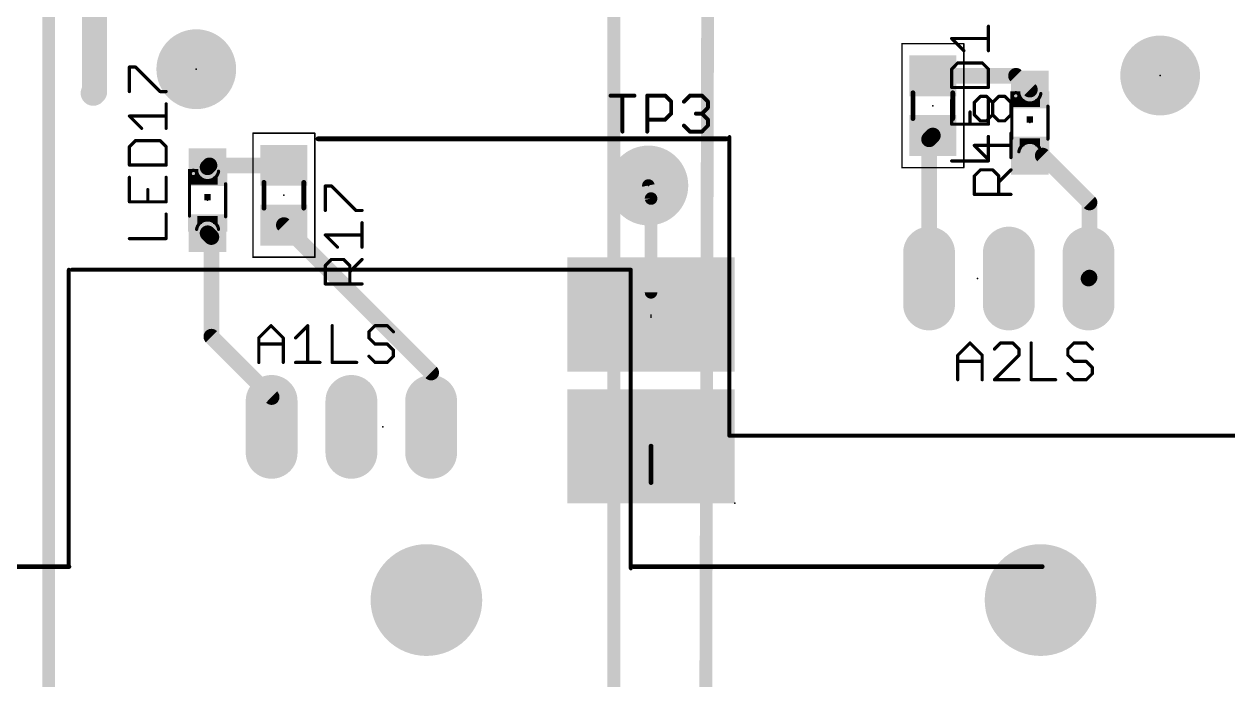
# Model space of a CAD drawing. Extents: x -18 to 155, y -13 to 99.
# Drawn here: x 94.22 to 132.56, y 28.67 to 49.54 of the extents above; entities that cross this region are included whole.
import ezdxf

# ---------------------------------------------------------------- set-up
doc = ezdxf.new("R2010")
doc.units = 0
for name, color, linetype in [('1', 22, 'CONTINUOUS'), ('17', 82, 'CONTINUOUS'), ('18', 82, 'CONTINUOUS'), ('19', 53, 'CONTINUOUS'), ('21', 253, 'CONTINUOUS'), ('23', 7, 'CONTINUOUS'), ('25', 253, 'CONTINUOUS'), ('39', 22, 'CONTINUOUS'), ('51', 253, 'CONTINUOUS')]:
    doc.layers.add(name, color=color, linetype=linetype)

# ---------------------------------------------------------------- blocks, each defined once
blk = doc.blocks.new('LONGP100')
at = {"const_width": 1}
blk.add_lwpolyline([(-0.5, 0), (0.5, 0)], dxfattribs=at)
at = {"const_width": 0.5}
for points in [[(-0.5, 0.25, 1), (-0.5, -0.25)], [(0.5, -0.25, 1), (0.5, 0.25)]]:
    blk.add_lwpolyline(points, format="xyb", dxfattribs=at)
blk = doc.blocks.new('RECT')
blk.add_solid([(-0.5, -0.5), (0.5, -0.5), (-0.5, 0.5), (0.5, 0.5)])
blk = doc.blocks.new('ROUNDP')
at = {"const_width": 0.5}
blk.add_lwpolyline([(0, -0.25, 1), (0, 0.25, 1), (0, -0.25)], format="xyb", dxfattribs=at)
blk = doc.blocks.new('PIE')
at = {"const_width": 0.5}
blk.add_lwpolyline([(0, -0.25, 1), (0, 0.25, 1), (0, -0.25)], format="xyb", dxfattribs=at)
blk = doc.blocks.new('ROUNDV')
at = {"const_width": 0.5}
blk.add_lwpolyline([(0, -0.25, 1), (0, 0.25, 1), (0, -0.25)], format="xyb", dxfattribs=at)

msp = doc.modelspace()

# ---------------------------------------------------------------- linework, layer by layer
at = {"layer": '1'}
for points, const_width in [([(95, 59), (95, 17.6)], 0.4064), ([(113, 17.6), (113, 59)], 0.4064), ([(115.9, 17.7), (116, 55)], 0.4064), ([(96.46, 50.82), (96.46, 47.38)], 0.8), ([(125.81, 47.89), (123.16, 47.89)], 0.5), ([(126.25, 47.45), (125.81, 47.89)], 0.5), ([(96.46, 47.38), (96.42, 47.34)], 0.8), ([(123.16, 45.99), (123.04, 45.87)], 0.5), ([(123.04, 45.87), (123.04, 41.44)], 0.5), ([(100.06, 44.98), (100.12, 45.04)], 0.5), ([(100.12, 45.04), (102.49, 45.04)], 0.5), ([(126.66, 45.35), (126.25, 45.35)], 0.5), ([(128.15, 43.86), (126.66, 45.35)], 0.5), ([(114.185, 43.985), (114.1, 44.4)], 0.4), ([(114.185, 41), (114.185, 43.985)], 0.4), ([(128.15, 41.47), (128.15, 43.86)], 0.5), ([(102.49, 43.14), (107.18, 38.45)], 0.5), ([(100.06, 42.88), (100.18, 42.76)], 0.5), ([(100.18, 42.76), (100.18, 39.59)], 0.5), ([(128.12, 41.44), (128.15, 41.47)], 0.5), ([(114.185, 40.295), (114.185, 41)], 0.508), ([(100.18, 39.59), (102.1, 37.67)], 0.5), ([(107.18, 38.45), (107.18, 36.72)], 0.5), ([(102.1, 37.67), (102.1, 36.72)], 0.5), ([(114.185, 36.105), (114.185, 34.95)], 0.1524)]:
    msp.add_lwpolyline(points, dxfattribs=dict(at, const_width=const_width))
for points, const_width in [([(123.16, 48.015, 1), (123.16, 47.765)], 0.25), ([(125.8984, 47.9784, 1), (125.7216, 47.8016)], 0.25), ([(125.81, 47.765, 1), (125.81, 48.015)], 0.25), ([(96.2786, 47.4814, 1), (96.5614, 47.1986)], 0.4), ([(96.26, 47.38, 1), (96.66, 47.38)], 0.4), ([(96.6014, 47.2386, 1), (96.3186, 47.5214)], 0.4), ([(126.1616, 47.3616, 1), (126.3384, 47.5384)], 0.25), ([(123.165, 45.87, 1), (122.915, 45.87)], 0.25), ([(122.9516, 45.9584, 1), (123.1284, 45.7816)], 0.25), ([(123.2484, 45.9016, 1), (123.0716, 46.0784)], 0.25), ([(100.12, 45.165, 1), (100.12, 44.915)], 0.25), ([(100.2084, 44.9516, 1), (100.0316, 45.1284)], 0.25), ([(102.49, 44.915, 1), (102.49, 45.165)], 0.25), ([(126.25, 45.475, 1), (126.25, 45.225)], 0.25), ([(126.7484, 45.4384, 1), (126.5716, 45.2616)], 0.25), ([(126.66, 45.225, 1), (126.66, 45.475)], 0.25), ([(99.9716, 45.0684, 1), (100.1484, 44.8916)], 0.25), ([(114.198, 44.4201, 1), (114.002, 44.3799)], 0.2), ([(114.285, 43.985, 1), (114.085, 43.985)], 0.2), ([(114.087, 43.9649, 1), (114.283, 44.0051)], 0.2), ([(128.275, 43.86, 1), (128.025, 43.86)], 0.25), ([(128.0616, 43.7716, 1), (128.2384, 43.9484)], 0.25), ([(102.5784, 43.2284, 1), (102.4016, 43.0516)], 0.25), ([(100.1484, 42.9684, 1), (99.9716, 42.7916)], 0.25), ([(100.305, 42.76, 1), (100.055, 42.76)], 0.25), ([(100.0916, 42.6716, 1), (100.2684, 42.8484)], 0.25), ([(122.915, 41.44, 1), (123.165, 41.44)], 0.25), ([(128.0316, 41.5284, 1), (128.2084, 41.3516)], 0.25), ([(128.025, 41.47, 1), (128.275, 41.47)], 0.25), ([(128.2384, 41.3816, 1), (128.0616, 41.5584)], 0.25), ([(114.312, 41, 1), (114.058, 41)], 0.254), ([(114.085, 41, 1), (114.285, 41)], 0.2), ([(114.058, 40.295, 1), (114.312, 40.295)], 0.254), ([(100.2684, 39.6784, 1), (100.0916, 39.5016)], 0.25), ([(100.055, 39.59, 1), (100.305, 39.59)], 0.25), ([(107.305, 38.45, 1), (107.055, 38.45)], 0.25), ([(107.0916, 38.3616, 1), (107.2684, 38.5384)], 0.25), ([(102.225, 37.67, 1), (101.975, 37.67)], 0.25), ([(102.0116, 37.5816, 1), (102.1884, 37.7584)], 0.25), ([(101.975, 36.72, 1), (102.225, 36.72)], 0.25), ([(107.055, 36.72, 1), (107.305, 36.72)], 0.25), ([(114.2231, 36.105, 1), (114.1469, 36.105)], 0.0762), ([(114.1469, 34.95, 1), (114.2231, 34.95)], 0.0762)]:
    msp.add_lwpolyline(points, format="xyb", dxfattribs=dict(at, const_width=const_width))
at = {"layer": '19'}
msp.add_line((114.185, 40.185), (114.185, 40.295), dxfattribs=at)
at = {"layer": '21'}
for points, const_width in [([(116.579, 45.885), (103.579, 45.885)], 0.1524), ([(116.68, 36.44), (116.68, 45.94)], 0.127), ([(95.64, 41.72), (95.64, 32.322)], 0.127), ([(95.74, 41.72), (113.54, 41.72)], 0.127), ([(113.54, 41.72), (113.54, 32.22)], 0.127), ([(134.48, 36.44), (116.68, 36.44)], 0.127), ([(82.641, 32.275), (95.641, 32.275)], 0.1524), ([(113.641, 32.275), (126.641, 32.275)], 0.1524)]:
    msp.add_lwpolyline(points, dxfattribs=dict(at, const_width=const_width))
for points, const_width in [([(103.579, 45.9231, 1), (103.579, 45.8469)], 0.0762), ([(116.579, 45.8469, 1), (116.579, 45.9231)], 0.0762), ([(116.7118, 45.94, 1), (116.6483, 45.94)], 0.0635), ([(95.6718, 41.72, 1), (95.6082, 41.72)], 0.0635), ([(95.74, 41.7518, 1), (95.74, 41.6882)], 0.0635), ([(113.5718, 41.72, 1), (113.5083, 41.72)], 0.0635), ([(113.54, 41.6882, 1), (113.54, 41.7518)], 0.0635), ([(116.68, 36.4718, 1), (116.68, 36.4083)], 0.0635), ([(116.6483, 36.44, 1), (116.7118, 36.44)], 0.0635), ([(95.6082, 32.322, 1), (95.6718, 32.322)], 0.0635), ([(95.641, 32.2369, 1), (95.641, 32.3131)], 0.0762), ([(113.5083, 32.22, 1), (113.5718, 32.22)], 0.0635), ([(113.641, 32.3131, 1), (113.641, 32.2369)], 0.0762), ([(126.641, 32.2369, 1), (126.641, 32.3131)], 0.0762)]:
    msp.add_lwpolyline(points, format="xyb", dxfattribs=dict(at, const_width=const_width))
at = {"layer": '23'}
for p in [(99.7, 48.1), (130.4, 47.9), (123.16, 46.94), (126.25, 46.4), (114.1, 44.4), (100.06, 43.93), (102.49, 44.09), (124.58, 41.44), (105.64, 36.72), (116.85, 34.29)]:
    msp.add_point(p, dxfattribs=at)
at = {"layer": '25'}
for points, const_width in [([(124.9292, 48.689), (124.9292, 49.4686)], 0.1016), ([(124.1496, 48.689), (123.7598, 49.0788)], 0.1016), ([(123.7598, 49.0788), (124.9292, 49.0788)], 0.1016), ([(123.9547, 48.2992), (123.7598, 48.1043)], 0.1016), ([(124.7343, 48.2992), (123.9547, 48.2992)], 0.1016), ([(124.9292, 48.1043), (124.7343, 48.2992)], 0.1016), ([(97.5698, 47.3884), (97.5698, 48.168)], 0.1016), ([(97.5698, 48.168), (97.7647, 48.168)], 0.1016), ([(97.7647, 48.168), (98.5443, 47.3884)], 0.1016), ([(123.7598, 48.1043), (123.7598, 47.5196)], 0.1016), ([(124.9292, 47.5196), (124.9292, 48.1043)], 0.1016), ([(123.7598, 47.5196), (124.9292, 47.5196)], 0.1016), ([(98.5443, 47.3884), (98.7392, 47.3884)], 0.1016), ([(112.8935, 47.2585), (113.6562, 47.2585)], 0.127), ([(113.2748, 46.1145), (113.2748, 47.2585)], 0.127), ([(114.0629, 46.1145), (114.0629, 47.2585)], 0.127), ([(114.0629, 47.2585), (114.6349, 47.2585)], 0.127), ([(114.6349, 47.2585), (114.8255, 47.0678)], 0.127), ([(115.2323, 47.0678), (115.423, 47.2585)], 0.127), ([(115.423, 47.2585), (115.8043, 47.2585)], 0.127), ([(115.8043, 47.2585), (115.9949, 47.0678)], 0.127), ([(123.7598, 47.1298), (123.7598, 46.3502)], 0.1016), ([(124.4798, 47.0411), (124.6747, 47.236)], 0.1016), ([(124.6747, 47.236), (124.8696, 47.236)], 0.1016), ([(124.8696, 47.236), (125.0645, 47.0411)], 0.1016), ([(124.9292, 46.3502), (124.9292, 47.1298)], 0.1016), ([(125.0645, 47.0411), (125.2594, 47.236)], 0.1016), ([(125.2594, 47.236), (125.4543, 47.236)], 0.1016), ([(125.4543, 47.236), (125.6492, 47.0411)], 0.1016), ([(98.7392, 46.219), (98.7392, 46.9986)], 0.1016), ([(114.8255, 47.0678), (114.8255, 46.6865)], 0.127), ([(115.9949, 46.8772), (115.8043, 46.6865)], 0.127), ([(115.9949, 47.0678), (115.9949, 46.8772)], 0.127), ([(124.3445, 46.3502), (124.3445, 46.74)], 0.1016), ([(124.4798, 46.6513), (124.4798, 47.0411)], 0.1016), ([(125.0645, 46.6513), (125.0645, 47.0411)], 0.1016), ([(125.6492, 47.0411), (125.6492, 46.6513)], 0.1016), ([(97.9596, 46.219), (97.5698, 46.6088)], 0.1016), ([(97.5698, 46.6088), (98.7392, 46.6088)], 0.1016), ([(114.6349, 46.4958), (114.0629, 46.4958)], 0.127), ([(114.8255, 46.6865), (114.6349, 46.4958)], 0.127), ([(115.8043, 46.6865), (115.6136, 46.6865)], 0.127), ([(115.8043, 46.6865), (115.9949, 46.4958)], 0.127), ([(115.9949, 46.4958), (115.9949, 46.3052)], 0.127), ([(123.7598, 46.3502), (124.9292, 46.3502)], 0.1016), ([(124.6747, 46.4564), (124.4798, 46.6513)], 0.1016), ([(124.8696, 46.4564), (124.6747, 46.4564)], 0.1016), ([(125.0645, 46.6513), (124.8696, 46.4564)], 0.1016), ([(125.2594, 46.4564), (125.0645, 46.6513)], 0.1016), ([(125.4543, 46.4564), (125.2594, 46.4564)], 0.1016), ([(125.6492, 46.6513), (125.4543, 46.4564)], 0.1016), ([(115.423, 46.1145), (115.2323, 46.3052)], 0.127), ([(115.8043, 46.1145), (115.423, 46.1145)], 0.127), ([(115.9949, 46.3052), (115.8043, 46.1145)], 0.127), ([(125.6492, 45.287), (125.6492, 46.0666)], 0.1016), ([(97.7647, 45.8292), (97.5698, 45.6343)], 0.1016), ([(97.5698, 45.6343), (97.5698, 45.0496)], 0.1016), ([(98.5443, 45.8292), (97.7647, 45.8292)], 0.1016), ([(98.7392, 45.6343), (98.5443, 45.8292)], 0.1016), ([(98.7392, 45.0496), (98.7392, 45.6343)], 0.1016), ([(124.8696, 45.287), (124.4798, 45.6768)], 0.1016), ([(124.4798, 45.6768), (125.6492, 45.6768)], 0.1016), ([(124.9292, 45.1808), (124.9292, 45.9604)], 0.1016), ([(97.5698, 45.0496), (98.7392, 45.0496)], 0.1016), ([(123.7598, 45.1808), (124.9292, 45.1808)], 0.1016), ([(124.4798, 44.7023), (124.6747, 44.8972)], 0.1016), ([(124.6747, 44.8972), (125.0645, 44.8972)], 0.1016), ([(125.0645, 44.8972), (125.2594, 44.7023)], 0.1016), ([(125.2594, 44.5074), (125.6492, 44.8972)], 0.1016), ([(97.5698, 44.6598), (97.5698, 43.8802)], 0.1016), ([(98.7392, 43.8802), (98.7392, 44.6598)], 0.1016), ([(124.4798, 44.1176), (124.4798, 44.7023)], 0.1016), ([(125.2594, 44.7023), (125.2594, 44.1176)], 0.1016), ([(98.1545, 43.8802), (98.1545, 44.27)], 0.1016), ([(103.8098, 43.6064), (103.8098, 44.386)], 0.1016), ([(103.8098, 44.386), (104.0047, 44.386)], 0.1016), ([(104.0047, 44.386), (104.7843, 43.6064)], 0.1016), ([(125.6492, 44.1176), (124.4798, 44.1176)], 0.1016), ([(97.5698, 43.8802), (98.7392, 43.8802)], 0.1016), ([(98.7392, 42.7108), (98.7392, 43.4904)], 0.1016), ([(104.7843, 43.6064), (104.9792, 43.6064)], 0.1016), ([(104.9792, 42.437), (104.9792, 43.2166)], 0.1016), ([(97.5698, 42.7108), (98.7392, 42.7108)], 0.1016), ([(104.1996, 42.437), (103.8098, 42.8268)], 0.1016), ([(103.8098, 42.8268), (104.9792, 42.8268)], 0.1016), ([(103.8098, 41.8523), (104.0047, 42.0472)], 0.1016), ([(103.8098, 41.2676), (103.8098, 41.8523)], 0.1016), ([(104.0047, 42.0472), (104.3945, 42.0472)], 0.1016), ([(104.3945, 42.0472), (104.5894, 41.8523)], 0.1016), ([(104.5894, 41.6574), (104.9792, 42.0472)], 0.1016), ([(104.5894, 41.8523), (104.5894, 41.2676)], 0.1016), ([(104.9792, 41.2676), (103.8098, 41.2676)], 0.1016), ([(101.6908, 39.5504), (102.0806, 39.9402)], 0.1016), ([(102.0806, 39.9402), (102.4704, 39.5504)], 0.1016), ([(102.8602, 39.5504), (103.25, 39.9402)], 0.1016), ([(103.25, 39.9402), (103.25, 38.7708)], 0.1016), ([(104.0296, 39.9402), (104.0296, 38.7708)], 0.1016), ([(105.3939, 39.9402), (105.199, 39.7453)], 0.1016), ([(105.7837, 39.9402), (105.3939, 39.9402)], 0.1016), ([(105.9786, 39.7453), (105.7837, 39.9402)], 0.1016), ([(101.6908, 38.7708), (101.6908, 39.5504)], 0.1016), ([(102.4704, 39.5504), (102.4704, 38.7708)], 0.1016), ([(105.199, 39.7453), (105.199, 39.5504)], 0.1016), ([(105.199, 39.5504), (105.3939, 39.3555)], 0.1016), ([(101.6908, 39.3555), (102.4704, 39.3555)], 0.1016), ([(105.3939, 39.3555), (105.7837, 39.3555)], 0.1016), ([(105.7837, 39.3555), (105.9786, 39.1606)], 0.1016), ([(105.9786, 39.1606), (105.9786, 38.9657)], 0.1016), ([(123.9532, 39.0004), (124.343, 39.3902)], 0.1016), ([(124.343, 39.3902), (124.7328, 39.0004)], 0.1016), ([(125.3175, 39.3902), (125.1226, 39.1953)], 0.1016), ([(125.7073, 39.3902), (125.3175, 39.3902)], 0.1016), ([(125.9022, 39.1953), (125.7073, 39.3902)], 0.1016), ([(125.9022, 39.0004), (125.9022, 39.1953)], 0.1016), ([(126.292, 39.3902), (126.292, 38.2208)], 0.1016), ([(127.6563, 39.3902), (127.4614, 39.1953)], 0.1016), ([(127.4614, 39.1953), (127.4614, 39.0004)], 0.1016), ([(128.0461, 39.3902), (127.6563, 39.3902)], 0.1016), ([(128.241, 39.1953), (128.0461, 39.3902)], 0.1016), ([(102.8602, 38.7708), (103.6398, 38.7708)], 0.1016), ([(104.0296, 38.7708), (104.8092, 38.7708)], 0.1016), ([(105.3939, 38.7708), (105.199, 38.9657)], 0.1016), ([(105.7837, 38.7708), (105.3939, 38.7708)], 0.1016), ([(105.9786, 38.9657), (105.7837, 38.7708)], 0.1016), ([(123.9532, 38.2208), (123.9532, 39.0004)], 0.1016), ([(123.9532, 38.8055), (124.7328, 38.8055)], 0.1016), ([(124.7328, 39.0004), (124.7328, 38.2208)], 0.1016), ([(125.1226, 38.2208), (125.9022, 39.0004)], 0.1016), ([(127.4614, 39.0004), (127.6563, 38.8055)], 0.1016), ([(127.6563, 38.8055), (128.0461, 38.8055)], 0.1016), ([(128.0461, 38.8055), (128.241, 38.6106)], 0.1016), ([(127.6563, 38.2208), (127.4614, 38.4157)], 0.1016), ([(128.241, 38.4157), (128.0461, 38.2208)], 0.1016), ([(128.241, 38.6106), (128.241, 38.4157)], 0.1016), ([(125.9022, 38.2208), (125.1226, 38.2208)], 0.1016), ([(126.292, 38.2208), (127.0716, 38.2208)], 0.1016), ([(128.0461, 38.2208), (127.6563, 38.2208)], 0.1016)]:
    msp.add_lwpolyline(points, dxfattribs=dict(at, const_width=const_width))
for points, const_width in [([(124.9546, 49.4686, 1), (124.9038, 49.4686)], 0.0508), ([(123.7778, 49.0967, 1), (123.7418, 49.0608)], 0.0508), ([(123.7598, 49.1042, 1), (123.7598, 49.0534)], 0.0508), ([(124.9292, 49.0534, 1), (124.9292, 49.1042)], 0.0508), ([(124.1316, 48.671, 1), (124.1676, 48.707)], 0.0508), ([(124.9038, 48.689, 1), (124.9546, 48.689)], 0.0508), ([(123.9547, 48.3246, 1), (123.9547, 48.2738)], 0.0508), ([(123.9727, 48.2812, 1), (123.9367, 48.3172)], 0.0508), ([(124.7523, 48.3172, 1), (124.7163, 48.2812)], 0.0508), ([(124.7343, 48.2738, 1), (124.7343, 48.3246)], 0.0508), ([(97.5952, 48.168, 1), (97.5444, 48.168)], 0.0508), ([(97.5698, 48.1934, 1), (97.5698, 48.1426)], 0.0508), ([(97.7827, 48.1859, 1), (97.7467, 48.15)], 0.0508), ([(97.7647, 48.1426, 1), (97.7647, 48.1934)], 0.0508), ([(123.7418, 48.1223, 1), (123.7778, 48.0863)], 0.0508), ([(123.7852, 48.1043, 1), (123.7344, 48.1043)], 0.0508), ([(124.9546, 48.1043, 1), (124.9038, 48.1043)], 0.0508), ([(124.9112, 48.0863, 1), (124.9472, 48.1223)], 0.0508), ([(123.7598, 47.545, 1), (123.7598, 47.4942)], 0.0508), ([(124.9292, 47.4942, 1), (124.9292, 47.545)], 0.0508), ([(97.5444, 47.3884, 1), (97.5952, 47.3884)], 0.0508), ([(98.5443, 47.4138, 1), (98.5443, 47.363)], 0.0508), ([(98.5263, 47.3704, 1), (98.5623, 47.4063)], 0.0508), ([(98.7392, 47.363, 1), (98.7392, 47.4138)], 0.0508), ([(112.8935, 47.2902, 1), (112.8935, 47.2267)], 0.0635), ([(113.3066, 47.2585, 1), (113.2431, 47.2585)], 0.0635), ([(113.6562, 47.2267, 1), (113.6562, 47.2902)], 0.0635), ([(114.0946, 47.2585, 1), (114.0311, 47.2585)], 0.0635), ([(114.0629, 47.2902, 1), (114.0629, 47.2267)], 0.0635), ([(114.6573, 47.2809, 1), (114.6124, 47.236)], 0.0635), ([(114.6349, 47.2267, 1), (114.6349, 47.2902)], 0.0635), ([(115.423, 47.2902, 1), (115.423, 47.2267)], 0.0635), ([(115.4454, 47.236, 1), (115.4005, 47.2809)], 0.0635), ([(115.8267, 47.2809, 1), (115.7818, 47.236)], 0.0635), ([(115.8043, 47.2267, 1), (115.8043, 47.2902)], 0.0635), ([(123.7344, 47.5196, 1), (123.7852, 47.5196)], 0.0508), ([(123.7852, 47.1298, 1), (123.7344, 47.1298)], 0.0508), ([(124.6747, 47.2614, 1), (124.6747, 47.2106)], 0.0508), ([(124.6927, 47.218, 1), (124.6567, 47.254)], 0.0508), ([(124.8876, 47.254, 1), (124.8516, 47.218)], 0.0508), ([(124.8696, 47.2106, 1), (124.8696, 47.2614)], 0.0508), ([(124.9038, 47.5196, 1), (124.9546, 47.5196)], 0.0508), ([(124.9546, 47.1298, 1), (124.9038, 47.1298)], 0.0508), ([(125.2594, 47.2614, 1), (125.2594, 47.2106)], 0.0508), ([(125.2774, 47.218, 1), (125.2414, 47.254)], 0.0508), ([(125.4723, 47.254, 1), (125.4363, 47.218)], 0.0508), ([(125.4543, 47.2106, 1), (125.4543, 47.2614)], 0.0508), ([(98.7646, 46.9986, 1), (98.7138, 46.9986)], 0.0508), ([(114.8573, 47.0678, 1), (114.7938, 47.0678)], 0.0635), ([(114.8031, 47.0454, 1), (114.848, 47.0903)], 0.0635), ([(115.2098, 47.0903, 1), (115.2547, 47.0454)], 0.0635), ([(116.0267, 47.0678, 1), (115.9632, 47.0678)], 0.0635), ([(115.9632, 46.8772, 1), (116.0267, 46.8772)], 0.0635), ([(115.9725, 47.0454, 1), (116.0174, 47.0903)], 0.0635), ([(116.0174, 46.8547, 1), (115.9725, 46.8996)], 0.0635), ([(124.3699, 46.74, 1), (124.3191, 46.74)], 0.0508), ([(124.4618, 47.0591, 1), (124.4978, 47.0231)], 0.0508), ([(124.5052, 47.0411, 1), (124.4544, 47.0411)], 0.0508), ([(125.0465, 47.0591, 1), (125.0825, 47.0231)], 0.0508), ([(125.0899, 47.0411, 1), (125.0391, 47.0411)], 0.0508), ([(125.0465, 47.0231, 1), (125.0825, 47.0591)], 0.0508), ([(125.6746, 47.0411, 1), (125.6238, 47.0411)], 0.0508), ([(125.6312, 47.0231, 1), (125.6672, 47.0591)], 0.0508), ([(97.5878, 46.6267, 1), (97.5518, 46.5908)], 0.0508), ([(97.5698, 46.6342, 1), (97.5698, 46.5834)], 0.0508), ([(98.7392, 46.5834, 1), (98.7392, 46.6342)], 0.0508), ([(114.0629, 46.5276, 1), (114.0629, 46.4641)], 0.0635), ([(114.6124, 46.5183, 1), (114.6573, 46.4734)], 0.0635), ([(114.6349, 46.4641, 1), (114.6349, 46.5276)], 0.0635), ([(114.7938, 46.6865, 1), (114.8573, 46.6865)], 0.0635), ([(114.848, 46.664, 1), (114.8031, 46.7089)], 0.0635), ([(115.6136, 46.7182, 1), (115.6136, 46.6547)], 0.0635), ([(115.8267, 46.7089, 1), (115.7818, 46.664)], 0.0635), ([(115.7818, 46.7089, 1), (115.8267, 46.664)], 0.0635), ([(115.8043, 46.6547, 1), (115.8043, 46.7182)], 0.0635), ([(116.0267, 46.4958, 1), (115.9632, 46.4958)], 0.0635), ([(115.9725, 46.4734, 1), (116.0174, 46.5183)], 0.0635), ([(123.7598, 46.3756, 1), (123.7598, 46.3248)], 0.0508), ([(124.4978, 46.6693, 1), (124.4618, 46.6333)], 0.0508), ([(124.4544, 46.6513, 1), (124.5052, 46.6513)], 0.0508), ([(124.6747, 46.4818, 1), (124.6747, 46.431)], 0.0508), ([(124.6567, 46.4384, 1), (124.6927, 46.4744)], 0.0508), ([(124.8516, 46.4744, 1), (124.8876, 46.4384)], 0.0508), ([(124.8696, 46.431, 1), (124.8696, 46.4818)], 0.0508), ([(124.9292, 46.3248, 1), (124.9292, 46.3756)], 0.0508), ([(125.0825, 46.6693, 1), (125.0465, 46.6333)], 0.0508), ([(125.0391, 46.6513, 1), (125.0899, 46.6513)], 0.0508), ([(125.0825, 46.6333, 1), (125.0465, 46.6693)], 0.0508), ([(125.2594, 46.4818, 1), (125.2594, 46.431)], 0.0508), ([(125.2414, 46.4384, 1), (125.2774, 46.4744)], 0.0508), ([(125.4363, 46.4744, 1), (125.4723, 46.4384)], 0.0508), ([(125.4543, 46.431, 1), (125.4543, 46.4818)], 0.0508), ([(125.6238, 46.6513, 1), (125.6746, 46.6513)], 0.0508), ([(125.6672, 46.6333, 1), (125.6312, 46.6693)], 0.0508), ([(97.9416, 46.201, 1), (97.9776, 46.237)], 0.0508), ([(98.7138, 46.219, 1), (98.7646, 46.219)], 0.0508), ([(113.2431, 46.1145, 1), (113.3066, 46.1145)], 0.0635), ([(114.0311, 46.1145, 1), (114.0946, 46.1145)], 0.0635), ([(115.2547, 46.3276, 1), (115.2098, 46.2827)], 0.0635), ([(115.423, 46.1463, 1), (115.423, 46.0827)], 0.0635), ([(115.4005, 46.092, 1), (115.4454, 46.137)], 0.0635), ([(115.7818, 46.137, 1), (115.8267, 46.092)], 0.0635), ([(115.8043, 46.0827, 1), (115.8043, 46.1463)], 0.0635), ([(115.9632, 46.3052, 1), (116.0267, 46.3052)], 0.0635), ([(116.0174, 46.2827, 1), (115.9725, 46.3276)], 0.0635), ([(123.7344, 46.3502, 1), (123.7852, 46.3502)], 0.0508), ([(124.3191, 46.3502, 1), (124.3699, 46.3502)], 0.0508), ([(124.9038, 46.3502, 1), (124.9546, 46.3502)], 0.0508), ([(125.6746, 46.0666, 1), (125.6238, 46.0666)], 0.0508), ([(97.5518, 45.6523, 1), (97.5878, 45.6163)], 0.0508), ([(97.5952, 45.6343, 1), (97.5444, 45.6343)], 0.0508), ([(97.7647, 45.8546, 1), (97.7647, 45.8038)], 0.0508), ([(97.7827, 45.8112, 1), (97.7467, 45.8472)], 0.0508), ([(98.5623, 45.8472, 1), (98.5263, 45.8112)], 0.0508), ([(98.5443, 45.8038, 1), (98.5443, 45.8546)], 0.0508), ([(98.7646, 45.6343, 1), (98.7138, 45.6343)], 0.0508), ([(98.7212, 45.6163, 1), (98.7572, 45.6523)], 0.0508), ([(124.4978, 45.6948, 1), (124.4618, 45.6588)], 0.0508), ([(124.4798, 45.7022, 1), (124.4798, 45.6514)], 0.0508), ([(124.9546, 45.9604, 1), (124.9038, 45.9604)], 0.0508), ([(125.6492, 45.6514, 1), (125.6492, 45.7022)], 0.0508), ([(124.8516, 45.269, 1), (124.8876, 45.305)], 0.0508), ([(125.6238, 45.287, 1), (125.6746, 45.287)], 0.0508), ([(97.5698, 45.075, 1), (97.5698, 45.0242)], 0.0508), ([(97.5444, 45.0496, 1), (97.5952, 45.0496)], 0.0508), ([(98.7138, 45.0496, 1), (98.7646, 45.0496)], 0.0508), ([(98.7392, 45.0242, 1), (98.7392, 45.075)], 0.0508), ([(123.7598, 45.2062, 1), (123.7598, 45.1554)], 0.0508), ([(124.6747, 44.9226, 1), (124.6747, 44.8718)], 0.0508), ([(124.6927, 44.8792, 1), (124.6567, 44.9152)], 0.0508), ([(124.9038, 45.1808, 1), (124.9546, 45.1808)], 0.0508), ([(124.9292, 45.1554, 1), (124.9292, 45.2062)], 0.0508), ([(125.0825, 44.9152, 1), (125.0465, 44.8792)], 0.0508), ([(125.0645, 44.8718, 1), (125.0645, 44.9226)], 0.0508), ([(125.6672, 44.8792, 1), (125.6312, 44.9152)], 0.0508), ([(97.5952, 44.6598, 1), (97.5444, 44.6598)], 0.0508), ([(98.7646, 44.6598, 1), (98.7138, 44.6598)], 0.0508), ([(124.4618, 44.7203, 1), (124.4978, 44.6843)], 0.0508), ([(124.5052, 44.7023, 1), (124.4544, 44.7023)], 0.0508), ([(125.2414, 44.5254, 1), (125.2774, 44.4894)], 0.0508), ([(125.2848, 44.7023, 1), (125.234, 44.7023)], 0.0508), ([(125.2414, 44.6843, 1), (125.2774, 44.7203)], 0.0508), ([(98.1799, 44.27, 1), (98.1291, 44.27)], 0.0508), ([(103.8352, 44.386, 1), (103.7844, 44.386)], 0.0508), ([(103.8098, 44.4114, 1), (103.8098, 44.3606)], 0.0508), ([(104.0227, 44.404, 1), (103.9867, 44.368)], 0.0508), ([(104.0047, 44.3606, 1), (104.0047, 44.4114)], 0.0508), ([(124.4798, 44.143, 1), (124.4798, 44.0922)], 0.0508), ([(124.4544, 44.1176, 1), (124.5052, 44.1176)], 0.0508), ([(125.234, 44.1176, 1), (125.2848, 44.1176)], 0.0508), ([(125.6492, 44.0922, 1), (125.6492, 44.143)], 0.0508), ([(97.5698, 43.9056, 1), (97.5698, 43.8548)], 0.0508), ([(97.5444, 43.8802, 1), (97.5952, 43.8802)], 0.0508), ([(98.1291, 43.8802, 1), (98.1799, 43.8802)], 0.0508), ([(98.7138, 43.8802, 1), (98.7646, 43.8802)], 0.0508), ([(98.7392, 43.8548, 1), (98.7392, 43.9056)], 0.0508), ([(98.7646, 43.4904, 1), (98.7138, 43.4904)], 0.0508), ([(103.7844, 43.6064, 1), (103.8352, 43.6064)], 0.0508), ([(104.7843, 43.6318, 1), (104.7843, 43.581)], 0.0508), ([(104.7663, 43.5884, 1), (104.8023, 43.6244)], 0.0508), ([(104.9792, 43.581, 1), (104.9792, 43.6318)], 0.0508), ([(105.0046, 43.2166, 1), (104.9538, 43.2166)], 0.0508), ([(97.5698, 42.7362, 1), (97.5698, 42.6854)], 0.0508), ([(98.7138, 42.7108, 1), (98.7646, 42.7108)], 0.0508), ([(98.7392, 42.6854, 1), (98.7392, 42.7362)], 0.0508), ([(103.8278, 42.8448, 1), (103.7918, 42.8088)], 0.0508), ([(103.8098, 42.8522, 1), (103.8098, 42.8014)], 0.0508), ([(104.9792, 42.8014, 1), (104.9792, 42.8522)], 0.0508), ([(104.1816, 42.419, 1), (104.2176, 42.455)], 0.0508), ([(104.9538, 42.437, 1), (105.0046, 42.437)], 0.0508), ([(103.7918, 41.8703, 1), (103.8278, 41.8343)], 0.0508), ([(103.8352, 41.8523, 1), (103.7844, 41.8523)], 0.0508), ([(104.0047, 42.0726, 1), (104.0047, 42.0218)], 0.0508), ([(104.0227, 42.0292, 1), (103.9867, 42.0652)], 0.0508), ([(104.4125, 42.0652, 1), (104.3765, 42.0292)], 0.0508), ([(104.3945, 42.0218, 1), (104.3945, 42.0726)], 0.0508), ([(104.6148, 41.8523, 1), (104.564, 41.8523)], 0.0508), ([(104.5714, 41.8343, 1), (104.6074, 41.8703)], 0.0508), ([(104.9972, 42.0292, 1), (104.9612, 42.0652)], 0.0508), ([(104.5714, 41.6754, 1), (104.6074, 41.6394)], 0.0508), ([(103.8098, 41.293, 1), (103.8098, 41.2422)], 0.0508), ([(103.7844, 41.2676, 1), (103.8352, 41.2676)], 0.0508), ([(104.564, 41.2676, 1), (104.6148, 41.2676)], 0.0508), ([(104.9792, 41.2422, 1), (104.9792, 41.293)], 0.0508), ([(102.0986, 39.9582, 1), (102.0626, 39.9222)], 0.0508), ([(102.0986, 39.9222, 1), (102.0626, 39.9582)], 0.0508), ([(103.2754, 39.9402, 1), (103.2246, 39.9402)], 0.0508), ([(103.268, 39.9222, 1), (103.232, 39.9582)], 0.0508), ([(104.055, 39.9402, 1), (104.0042, 39.9402)], 0.0508), ([(105.3939, 39.9656, 1), (105.3939, 39.9148)], 0.0508), ([(105.4118, 39.9222, 1), (105.3759, 39.9582)], 0.0508), ([(105.8016, 39.9582, 1), (105.7657, 39.9222)], 0.0508), ([(105.7837, 39.9148, 1), (105.7837, 39.9656)], 0.0508), ([(101.6728, 39.5684, 1), (101.7088, 39.5324)], 0.0508), ([(101.7162, 39.5504, 1), (101.6654, 39.5504)], 0.0508), ([(102.4958, 39.5504, 1), (102.445, 39.5504)], 0.0508), ([(102.4524, 39.5324, 1), (102.4884, 39.5684)], 0.0508), ([(102.8422, 39.5684, 1), (102.8782, 39.5324)], 0.0508), ([(105.181, 39.7633, 1), (105.217, 39.7273)], 0.0508), ([(105.217, 39.5684, 1), (105.181, 39.5324)], 0.0508), ([(105.2244, 39.7453, 1), (105.1736, 39.7453)], 0.0508), ([(105.1736, 39.5504, 1), (105.2244, 39.5504)], 0.0508), ([(105.9606, 39.7273, 1), (105.9965, 39.7633)], 0.0508), ([(101.6908, 39.3809, 1), (101.6908, 39.3301)], 0.0508), ([(102.4704, 39.3301, 1), (102.4704, 39.3809)], 0.0508), ([(105.3939, 39.3809, 1), (105.3939, 39.3301)], 0.0508), ([(105.3759, 39.3375, 1), (105.4118, 39.3735)], 0.0508), ([(105.8016, 39.3735, 1), (105.7657, 39.3375)], 0.0508), ([(105.7837, 39.3301, 1), (105.7837, 39.3809)], 0.0508), ([(106.004, 39.1606, 1), (105.9532, 39.1606)], 0.0508), ([(105.9606, 39.1426, 1), (105.9965, 39.1786)], 0.0508), ([(124.361, 39.4082, 1), (124.325, 39.3722)], 0.0508), ([(124.361, 39.3722, 1), (124.325, 39.4082)], 0.0508), ([(125.1046, 39.2133, 1), (125.1406, 39.1773)], 0.0508), ([(125.3175, 39.4156, 1), (125.3175, 39.3648)], 0.0508), ([(125.3355, 39.3722, 1), (125.2995, 39.4082)], 0.0508), ([(125.7253, 39.4082, 1), (125.6893, 39.3722)], 0.0508), ([(125.7073, 39.3648, 1), (125.7073, 39.4156)], 0.0508), ([(125.9276, 39.1953, 1), (125.8768, 39.1953)], 0.0508), ([(125.8842, 39.1773, 1), (125.9202, 39.2133)], 0.0508), ([(126.3174, 39.3902, 1), (126.2666, 39.3902)], 0.0508), ([(127.4434, 39.2133, 1), (127.4794, 39.1773)], 0.0508), ([(127.4868, 39.1953, 1), (127.436, 39.1953)], 0.0508), ([(127.6563, 39.4156, 1), (127.6563, 39.3648)], 0.0508), ([(127.6743, 39.3722, 1), (127.6383, 39.4082)], 0.0508), ([(128.0641, 39.4082, 1), (128.0281, 39.3722)], 0.0508), ([(128.0461, 39.3648, 1), (128.0461, 39.4156)], 0.0508), ([(128.223, 39.1773, 1), (128.259, 39.2133)], 0.0508), ([(101.6654, 38.7708, 1), (101.7162, 38.7708)], 0.0508), ([(102.445, 38.7708, 1), (102.4958, 38.7708)], 0.0508), ([(102.8602, 38.7962, 1), (102.8602, 38.7454)], 0.0508), ([(103.2246, 38.7708, 1), (103.2754, 38.7708)], 0.0508), ([(103.6398, 38.7454, 1), (103.6398, 38.7962)], 0.0508), ([(104.0296, 38.7962, 1), (104.0296, 38.7454)], 0.0508), ([(104.0042, 38.7708, 1), (104.055, 38.7708)], 0.0508), ([(104.8092, 38.7454, 1), (104.8092, 38.7962)], 0.0508), ([(105.217, 38.9837, 1), (105.181, 38.9477)], 0.0508), ([(105.3939, 38.7962, 1), (105.3939, 38.7454)], 0.0508), ([(105.3759, 38.7528, 1), (105.4118, 38.7888)], 0.0508), ([(105.7657, 38.7888, 1), (105.8016, 38.7528)], 0.0508), ([(105.7837, 38.7454, 1), (105.7837, 38.7962)], 0.0508), ([(105.9532, 38.9657, 1), (106.004, 38.9657)], 0.0508), ([(105.9965, 38.9477, 1), (105.9606, 38.9837)], 0.0508), ([(123.9352, 39.0184, 1), (123.9712, 38.9824)], 0.0508), ([(123.9786, 39.0004, 1), (123.9278, 39.0004)], 0.0508), ([(123.9532, 38.8309, 1), (123.9532, 38.7801)], 0.0508), ([(124.7582, 39.0004, 1), (124.7074, 39.0004)], 0.0508), ([(124.7148, 38.9824, 1), (124.7508, 39.0184)], 0.0508), ([(124.7328, 38.7801, 1), (124.7328, 38.8309)], 0.0508), ([(125.8768, 39.0004, 1), (125.9276, 39.0004)], 0.0508), ([(125.9202, 38.9824, 1), (125.8842, 39.0184)], 0.0508), ([(127.4794, 39.0184, 1), (127.4434, 38.9824)], 0.0508), ([(127.436, 39.0004, 1), (127.4868, 39.0004)], 0.0508), ([(127.6563, 38.8309, 1), (127.6563, 38.7801)], 0.0508), ([(127.6383, 38.7875, 1), (127.6743, 38.8235)], 0.0508), ([(128.0641, 38.8235, 1), (128.0281, 38.7875)], 0.0508), ([(128.0461, 38.7801, 1), (128.0461, 38.8309)], 0.0508), ([(127.4794, 38.4337, 1), (127.4434, 38.3977)], 0.0508), ([(128.2664, 38.6106, 1), (128.2156, 38.6106)], 0.0508), ([(128.2156, 38.4157, 1), (128.2664, 38.4157)], 0.0508), ([(128.223, 38.5926, 1), (128.259, 38.6286)], 0.0508), ([(128.259, 38.3977, 1), (128.223, 38.4337)], 0.0508), ([(123.9278, 38.2208, 1), (123.9786, 38.2208)], 0.0508), ([(124.7074, 38.2208, 1), (124.7582, 38.2208)], 0.0508), ([(125.1046, 38.2388, 1), (125.1406, 38.2028)], 0.0508), ([(125.1226, 38.2462, 1), (125.1226, 38.1954)], 0.0508), ([(125.9022, 38.1954, 1), (125.9022, 38.2462)], 0.0508), ([(126.292, 38.2462, 1), (126.292, 38.1954)], 0.0508), ([(126.2666, 38.2208, 1), (126.3174, 38.2208)], 0.0508), ([(127.0716, 38.1954, 1), (127.0716, 38.2462)], 0.0508), ([(127.6563, 38.2462, 1), (127.6563, 38.1954)], 0.0508), ([(127.6383, 38.2028, 1), (127.6743, 38.2388)], 0.0508), ([(128.0281, 38.2388, 1), (128.0641, 38.2028)], 0.0508), ([(128.0461, 38.1954, 1), (128.0461, 38.2462)], 0.0508)]:
    msp.add_lwpolyline(points, format="xyb", dxfattribs=dict(at, const_width=const_width))
at = {"layer": '39', "const_width": 0.0508}
for points in [[(122.177, 44.967), (122.177, 48.913)], [(122.177, 48.913), (124.143, 48.913)], [(124.143, 48.913), (124.143, 44.967)], [(101.507, 42.117), (101.507, 46.063)], [(101.507, 46.063), (103.473, 46.063)], [(103.473, 46.063), (103.473, 42.117)], [(124.143, 44.967), (122.177, 44.967)], [(103.473, 42.117), (101.507, 42.117)]]:
    msp.add_lwpolyline(points, dxfattribs=at)
at = {"layer": '39', "const_width": 0.0254}
for points in [[(122.1897, 48.913, 1), (122.1643, 48.913)], [(122.177, 48.9257, 1), (122.177, 48.9003)], [(124.1557, 48.913, 1), (124.1303, 48.913)], [(124.143, 48.9003, 1), (124.143, 48.9257)], [(101.5197, 46.063, 1), (101.4943, 46.063)], [(101.507, 46.0757, 1), (101.507, 46.0503)], [(103.4857, 46.063, 1), (103.4603, 46.063)], [(103.473, 46.0503, 1), (103.473, 46.0757)], [(122.177, 44.9797, 1), (122.177, 44.9543)], [(122.1643, 44.967, 1), (122.1897, 44.967)], [(124.1303, 44.967, 1), (124.1557, 44.967)], [(124.143, 44.9543, 1), (124.143, 44.9797)], [(101.507, 42.1297, 1), (101.507, 42.1043)], [(101.4943, 42.117, 1), (101.5197, 42.117)], [(103.4603, 42.117, 1), (103.4857, 42.117)], [(103.473, 42.1043, 1), (103.473, 42.1297)]]:
    msp.add_lwpolyline(points, format="xyb", dxfattribs=at)
at = {"layer": '51'}
for points, const_width in [([(122.525, 47.35), (122.525, 46.53)], 0.1524), ([(123.795, 47.35), (123.795, 46.53)], 0.1524), ([(125.675, 45.9), (125.675, 47.325)], 0.1016), ([(126.825, 46.925), (126.825, 45.875)], 0.1016), ([(99.485, 43.43), (99.485, 44.855)], 0.1016), ([(100.635, 44.455), (100.635, 43.405)], 0.1016), ([(101.855, 44.5), (101.855, 43.68)], 0.1524), ([(103.125, 44.5), (103.125, 43.68)], 0.1524)]:
    msp.add_lwpolyline(points, dxfattribs=dict(at, const_width=const_width))
for points, const_width in [([(122.5631, 47.35, 1), (122.4869, 47.35)], 0.0762), ([(123.8331, 47.35, 1), (123.7569, 47.35)], 0.0762), ([(125.7004, 47.325, 1), (125.6496, 47.325)], 0.0508), ([(125.8, 47.147, 1), (125.8, 47.353, 1), (125.8, 47.147)], 0.1016), ([(125.9, 47.325, 0.8571), (126.6, 47.325)], 0.1016), ([(125.9251, 47.3289, 1), (125.8749, 47.3211)], 0.0508), ([(126.6251, 47.3211, 1), (126.5749, 47.3289)], 0.0508), ([(126.8504, 46.925, 1), (126.7996, 46.925)], 0.0508), ([(122.4869, 46.53, 1), (122.5631, 46.53)], 0.0762), ([(123.7569, 46.53, 1), (123.8331, 46.53)], 0.0762), ([(125.6496, 45.9, 1), (125.7004, 45.9)], 0.0508), ([(126.6, 45.475, 0.8571), (125.9, 45.475)], 0.1016), ([(126.7996, 45.875, 1), (126.8504, 45.875)], 0.0508), ([(125.8749, 45.4789, 1), (125.9251, 45.4711)], 0.0508), ([(126.5749, 45.4711, 1), (126.6251, 45.4789)], 0.0508), ([(99.5104, 44.855, 1), (99.4596, 44.855)], 0.0508), ([(99.61, 44.677, 1), (99.61, 44.883, 1), (99.61, 44.677)], 0.1016), ([(99.71, 44.855, 0.8571), (100.41, 44.855)], 0.1016), ([(99.7351, 44.8589, 1), (99.6849, 44.8511)], 0.0508), ([(100.4351, 44.8511, 1), (100.3849, 44.8589)], 0.0508), ([(100.6604, 44.455, 1), (100.6096, 44.455)], 0.0508), ([(101.8931, 44.5, 1), (101.8169, 44.5)], 0.0762), ([(103.1631, 44.5, 1), (103.0869, 44.5)], 0.0762), ([(101.8169, 43.68, 1), (101.8931, 43.68)], 0.0762), ([(103.0869, 43.68, 1), (103.1631, 43.68)], 0.0762), ([(99.4596, 43.43, 1), (99.5104, 43.43)], 0.0508), ([(100.41, 43.005, 0.8571), (99.71, 43.005)], 0.1016), ([(100.6096, 43.405, 1), (100.6604, 43.405)], 0.0508), ([(99.6849, 43.0089, 1), (99.7351, 43.0011)], 0.0508), ([(100.3849, 43.0011, 1), (100.4351, 43.0089)], 0.0508)]:
    msp.add_lwpolyline(points, format="xyb", dxfattribs=dict(at, const_width=const_width))

# ---------------------------------------------------------------- block references
at = {"layer": '1'}
for name, p, xscale, yscale in [('PIE', (99.7, 48.1), 2.54, 2.54), ('PIE', (130.4, 47.9), 2.54, 2.54), ('RECT', (126.25, 47.45), 1.2, 1.2), ('PIE', (114.1, 44.4), 2.54, 2.54), ('RECT', (126.25, 45.35), 1.2, 1.2), ('RECT', (100.06, 44.98), 1.2, 1.2), ('RECT', (100.06, 42.88), 1.2, 1.2)]:
    msp.add_blockref(name, p, dxfattribs=dict(at, xscale=xscale, yscale=yscale))
for p, xscale, yscale, rotation in [((123.16, 47.89), 1.3, 1.5, 270), ((123.16, 45.99), 1.3, 1.5, 270), ((102.49, 45.04), 1.3, 1.5, 270), ((102.49, 43.14), 1.3, 1.5, 270), ((114.185, 40.295), 3.63, 5.33, 90), ((114.185, 36.105), 3.63, 5.33, 90)]:
    msp.add_blockref('RECT', p, dxfattribs=dict(at, xscale=xscale, yscale=yscale, rotation=rotation))
at = {"layer": '17'}
for name, p, xscale, yscale, rotation in [('LONGP100', (123.04, 41.44), 1.65, 1.65, 270), ('LONGP100', (125.58, 41.44), 1.65, 1.65, 270), ('LONGP100', (128.12, 41.44), 1.65, 1.65, 270), ('ROUNDP', (114.185, 41.5), 1.008, 1.008, 90), ('LONGP100', (102.1, 36.72), 1.65, 1.65, 90), ('LONGP100', (104.64, 36.72), 1.65, 1.65, 90), ('LONGP100', (107.18, 36.72), 1.65, 1.65, 90), ('ROUNDP', (114.185, 34.95), 1.008, 1.008, 90)]:
    msp.add_blockref(name, p, dxfattribs=dict(at, xscale=xscale, yscale=yscale, rotation=rotation))
at = {"layer": '17', "xscale": 3.556, "yscale": 3.556}
for p in [(107.03, 31.21), (126.59, 31.21)]:
    msp.add_blockref('ROUNDP', p, dxfattribs=at)
at = {"layer": '18', "xscale": 0.8064, "yscale": 0.8064}
msp.add_blockref('ROUNDV', (96.42, 47.34), dxfattribs=at)
at = {"layer": '21', "xscale": 0.2, "yscale": 0.2}
for p in [(126.25, 46.5), (100.06, 44.03)]:
    msp.add_blockref('RECT', p, dxfattribs=at)
at = {"layer": '51', "xscale": 0.65, "yscale": 1.4, "rotation": 270}
for p in [(123.1615, 47.6818), (123.1615, 46.2086), (102.4915, 44.8318), (102.4915, 43.3586)]:
    msp.add_blockref('RECT', p, dxfattribs=at)
at = {"layer": '51'}
for p, xscale, yscale in [((125.7875, 47.3625), 0.325, 0.075), ((125.8, 47.05), 0.3, 0.3), ((126.7125, 47.15), 0.325, 0.5), ((126, 47.025), 0.15, 0.25), ((126.25, 46.9875), 0.4, 0.175), ((126.5, 47.025), 0.15, 0.25), ((125.7875, 45.65), 0.325, 0.5), ((126, 45.775), 0.15, 0.25), ((126.25, 45.8125), 0.4, 0.175), ((126.5, 45.775), 0.15, 0.25), ((126.7125, 45.65), 0.325, 0.5), ((99.5975, 44.8925), 0.325, 0.075), ((100.5225, 44.68), 0.325, 0.5), ((99.61, 44.58), 0.3, 0.3), ((99.81, 44.555), 0.15, 0.25), ((100.06, 44.5175), 0.4, 0.175), ((100.31, 44.555), 0.15, 0.25), ((99.5975, 43.18), 0.325, 0.5), ((99.81, 43.305), 0.15, 0.25), ((100.06, 43.3425), 0.4, 0.175), ((100.31, 43.305), 0.15, 0.25), ((100.5225, 43.18), 0.325, 0.5)]:
    msp.add_blockref('RECT', p, dxfattribs=dict(at, xscale=xscale, yscale=yscale))

doc.saveas('drawing.dxf')
